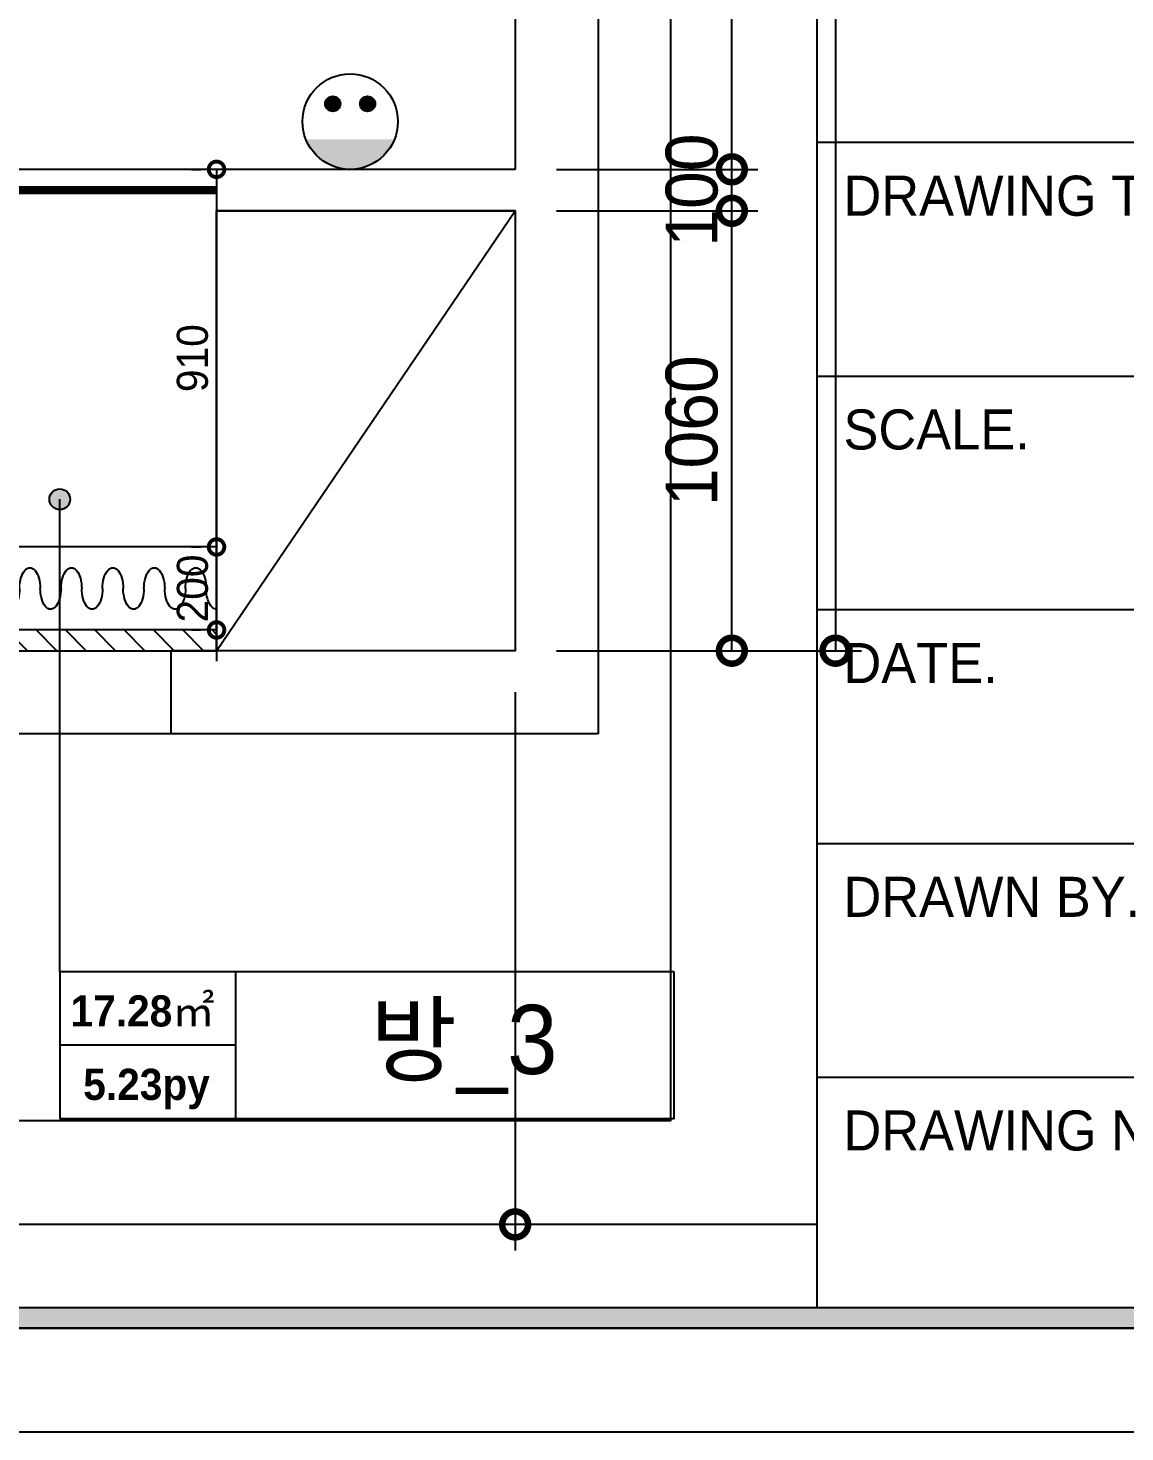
# Model space of a CAD drawing. Header units: inches. Extents: x -53835 to 52744, y -79586 to -50910.
# Drawn here: x 27754 to 30399, y -66260 to -62877 of the extents above; entities that cross this region are included whole.
import ezdxf
from ezdxf.enums import TextEntityAlignment as Align

# ---------------------------------------------------------------- set-up
doc = ezdxf.new("R2010")
doc.units = ezdxf.units.IN
doc.header["$LTSCALE"] = 50
doc.header["$MEASUREMENT"] = 0
doc.linetypes.add('HID', pattern=[2.5, 1.5, -1])
for name, color, linetype in [('0-ELC TEXT', 7, 'Continuous'), ('01. F-소품', 3, 'Continuous'), ('03-TEXT', 3, 'Continuous'), ('06-FUR', 6, 'Continuous'), ('06-LIGHT', 4, 'Continuous'), ('07-DIM WAL', 5, 'Continuous'), ('3.기호.계단선', 30, 'Continuous'), ('FORM(YOURNAME)-1', 1, 'Continuous'), ('FORM(YOURNAME)-11', 1, 'Continuous'), ('도면층2', 2, 'Continuous'), ('도면층4', 4, 'Continuous'), ('설비', 140, 'Continuous')]:
    doc.layers.add(name, color=color, linetype=linetype)
doc.styles.add('YOURNAME', font='HY울릉도M.TTF')
doc.styles.add('넥슨고딕', font='NEXONLv1GothicBold.ttf')
doc.styles.add('스타일1', font='HY울릉도M.TTF')
doc.styles.add('코레일둥고', font='Korail_Round_Gothic_Medium.ttf')
doc.dimstyles.new('30', dxfattribs={"dimscale": 30, "dimtxt": 2.5, "dimasz": 2.5, "dimexe": 1.25, "dimexo": 2, "dimtad": 1, "dimdec": 0, "dimtxsty": '스타일1', "dimblk": 'DOTSMALL', "dimcen": 2.5, "dimclrd": 1, "dimclre": 1, "dimclrt": 2, "dimadec": 0, "dimazin": 0, "dimtfac": 1, "dimtix": 1, "dimtmove": 0, "dimatfit": 3, "dimldrblk": 'DOTSMALL', "dimfxl": 1.25, "dimarcsym": 0})
doc.dimstyles.new('50', dxfattribs={"dimscale": 50, "dimtxt": 2.5, "dimasz": 2.5, "dimexe": 1.25, "dimexo": 2, "dimtad": 1, "dimtxsty": '스타일1', "dimblk": 'DOTSMALL', "dimcen": 2.5, "dimclrd": 1, "dimclre": 1, "dimclrt": 2, "dimadec": 0, "dimazin": 0, "dimtfac": 1, "dimtix": 1, "dimtmove": 0, "dimatfit": 3, "dimldrblk": 'DOTSMALL', "dimfxl": 1.25, "dimarcsym": 0})

# ---------------------------------------------------------------- blocks, each defined once
blk = doc.blocks.new('FORM-ELEVATION')
at = {"layer": 'FORM(YOURNAME)-11'}
h = blk.add_hatch(color=256, dxfattribs=at)
h.dxf.hatch_style = 1
h.paths.add_polyline_path([(-10309, 35708), (71691, 35708), (71691, 35508), (-10309, 35508)])
h.paths.add_polyline_path([(-10309, -21492), (71691, -21492), (71691, -21692), (-10309, -21692)])
at = {"layer": 'Defpoints', "color": 158}
for p, q in [((62481, 35508), (62481, -21492)), ((62481, -20692), (-10309, -20692))]:
    blk.add_line(p, q, dxfattribs=at)
for points in [[(-10309, -21692), (71691, -21692), (71691, 35708), (-10309, 35708)], [(-8309, 33708), (61071, 33708), (61071, -19692), (-8309, -19692)]]:
    blk.add_lwpolyline(points, close=True, dxfattribs=at)
at = {"layer": 'FORM(YOURNAME)-11', "color": 14}
for p, q in [((62481, -10261), (71691, -10261)), ((62481, -12514), (71691, -12514)), ((62481, -14766), (71691, -14766)), ((62481, -17019), (71691, -17019)), ((62481, -19271), (71691, -19271))]:
    blk.add_line(p, q, dxfattribs=at)
at = {"layer": 'FORM(YOURNAME)-11', "color": 250}
blk.add_lwpolyline([(-11309, -22692), (72691, -22692), (72691, 36708), (-11309, 36708)], close=True, dxfattribs=at)
at = {"layer": 'FORM(YOURNAME)-11'}
blk.add_lwpolyline([(-10309, -21492), (71691, -21492), (71691, -21692), (-10309, -21692)], close=True, dxfattribs=at)
at = {"layer": 'FORM(YOURNAME)-11', "color": 14, "style": 'YOURNAME'}
for s, height, p in [('DRAWING TITLE.', 386.14, (62739, -10776)), ('SCALE.', 386.1, (62739, -13029)), ('DATE.', 386.1, (62739, -15281)), ('DRAWN BY.', 386.1, (62739, -17534)), ('DRAWING No.', 386.14, (62739, -19786))]:
    blk.add_text(s, height=height, dxfattribs=at).set_placement(p, align=Align.MIDDLE_LEFT)
at = {"layer": 'FORM(YOURNAME)-11', "color": 3, "style": 'YOURNAME'}
for tag, height, p in [('1', 450, (71041, -1219)), ('2', 450, (71041, -1863)), ('3', 450, (71041, -3150)), ('4', 450, (71041, -5081)), ('5', 515, (71041, -7398)), ('6', 515, (71041, -9650)), ('7', 515, (71041, -11903)), ('8', 515, (71041, -14155)), ('9', 515, (71041, -16408)), ('10', 515, (66791, -18596)), ('11', 515, (71041, -18660)), ('12', 515, (66791, -20848)), ('13', 515, (71041, -20848))]:
    blk.add_attdef(tag, text='', height=height, dxfattribs=at).set_placement(p, align=Align.MIDDLE_RIGHT)
blk = doc.blocks.new('_DOTSMALL')
at = {"color": 0, "linetype": 'ByBlock', "const_width": 0.5}
blk.add_lwpolyline([(-0.0625, 0, 1), (0.0625, 0, 1)], format="xyb", close=True, dxfattribs=at)
blk = doc.blocks.new('*D290')
at = {"layer": '07-DIM WAL', "color": 1, "lineweight": -2, "transparency": 16777216}
for p, q in [((29028.6, -59577), (29763.6, -59577)), ((29701.1, -59577), (29701.1, -64377)), ((29028.6, -64377), (29763.6, -64377))]:
    blk.add_line(p, q, dxfattribs=at)
at = {"layer": 'Defpoints', "color": 0, "transparency": 16777216}
for p in [(28928.6, -59577), (28928.6, -64377), (29701.1, -64377)]:
    blk.add_point(p, dxfattribs=at)
at = {"layer": '07-DIM WAL', "color": 1, "lineweight": -2, "transparency": 16777216, "xscale": 125, "yscale": 125, "zscale": 125}
for p, rotation in [((29701.1, -59577), 90), ((29701.1, -64377), 270)]:
    blk.add_blockref('_DOTSMALL', p, dxfattribs=dict(at, rotation=rotation))
at = {"layer": '07-DIM WAL', "color": 2, "transparency": 16777216, "insert": (29604.8, -61977), "char_height": 125, "attachment_point": 5, "rotation": 90, "style": '스타일1'}
blk.add_mtext('4800', dxfattribs=at)
blk = doc.blocks.new('*D291')
at = {"layer": '07-DIM WAL', "color": 1, "lineweight": -2, "transparency": 16777216}
for p, q in [((29028.6, -63317), (29513.6, -63317)), ((29451.1, -64377), (29451.1, -63317)), ((29028.6, -64377), (29513.6, -64377))]:
    blk.add_line(p, q, dxfattribs=at)
at = {"layer": 'Defpoints', "color": 0, "transparency": 16777216}
for p in [(28928.6, -63317), (29451.1, -63317), (28928.6, -64377)]:
    blk.add_point(p, dxfattribs=at)
at = {"layer": '07-DIM WAL', "color": 1, "lineweight": -2, "transparency": 16777216, "xscale": 125, "yscale": 125, "zscale": 125}
for p, rotation in [((29451.1, -63317), 90), ((29451.1, -64377), 270)]:
    blk.add_blockref('_DOTSMALL', p, dxfattribs=dict(at, rotation=rotation))
at = {"layer": '07-DIM WAL', "color": 2, "transparency": 16777216, "insert": (29354.8, -63847), "char_height": 125, "attachment_point": 5, "rotation": 90, "style": '스타일1'}
blk.add_mtext('1060', dxfattribs=at)
blk = doc.blocks.new('*D292')
at = {"layer": '07-DIM WAL', "color": 1, "lineweight": -2, "transparency": 16777216}
for p, q in [((29451.1, -63442), (29451.1, -63092)), ((29028.6, -63217), (29513.6, -63217)), ((29028.6, -63317), (29513.6, -63317))]:
    blk.add_line(p, q, dxfattribs=at)
at = {"layer": 'Defpoints', "color": 0, "transparency": 16777216}
for p in [(28928.6, -63217), (29451.1, -63217), (28928.6, -63317)]:
    blk.add_point(p, dxfattribs=at)
at = {"layer": '07-DIM WAL', "color": 1, "lineweight": -2, "transparency": 16777216, "xscale": 125, "yscale": 125, "zscale": 125}
for p, rotation in [((29451.1, -63217), 270), ((29451.1, -63317), 90)]:
    blk.add_blockref('_DOTSMALL', p, dxfattribs=dict(at, rotation=rotation))
at = {"layer": '07-DIM WAL', "color": 2, "transparency": 16777216, "insert": (29354.9, -63267), "char_height": 125, "attachment_point": 5, "rotation": 90, "style": '스타일1'}
blk.add_mtext('100', dxfattribs=at)
blk = doc.blocks.new('*D293')
at = {"layer": '07-DIM WAL', "color": 1, "lineweight": -2, "transparency": 16777216}
for p, q in [((29028.6, -59577), (29513.6, -59577)), ((29451.1, -63217), (29451.1, -59577)), ((29028.6, -63217), (29513.6, -63217))]:
    blk.add_line(p, q, dxfattribs=at)
at = {"layer": 'Defpoints', "color": 0, "transparency": 16777216}
for p in [(28928.6, -59577), (29451.1, -59577), (28928.6, -63217)]:
    blk.add_point(p, dxfattribs=at)
at = {"layer": '07-DIM WAL', "color": 1, "lineweight": -2, "transparency": 16777216, "xscale": 125, "yscale": 125, "zscale": 125}
for p, rotation in [((29451.1, -59577), 90), ((29451.1, -63217), 270)]:
    blk.add_blockref('_DOTSMALL', p, dxfattribs=dict(at, rotation=rotation))
at = {"layer": '07-DIM WAL', "color": 2, "transparency": 16777216, "insert": (29354.8, -61397), "char_height": 125, "attachment_point": 5, "rotation": 90, "style": '스타일1'}
blk.add_mtext('3640', dxfattribs=at)
blk = doc.blocks.new('*D294')
at = {"layer": '07-DIM WAL', "color": 1, "lineweight": -2, "transparency": 16777216}
for p, q in [((25488.6, -64477), (25488.6, -65822)), ((28928.6, -64477), (28928.6, -65822)), ((28928.6, -65759.5), (25488.6, -65759.5))]:
    blk.add_line(p, q, dxfattribs=at)
at = {"layer": 'Defpoints', "color": 0, "transparency": 16777216}
for p in [(25488.6, -64377), (28928.6, -64377), (25488.6, -65759.5)]:
    blk.add_point(p, dxfattribs=at)
at = {"layer": '07-DIM WAL', "color": 1, "lineweight": -2, "transparency": 16777216, "xscale": 125, "yscale": 125, "zscale": 125, "rotation": 180}
blk.add_blockref('_DOTSMALL', (25488.6, -65759.5), dxfattribs=at)
at = {"layer": '07-DIM WAL', "color": 1, "lineweight": -2, "transparency": 16777216, "xscale": 125, "yscale": 125, "zscale": 125}
blk.add_blockref('_DOTSMALL', (28928.6, -65759.5), dxfattribs=at)
at = {"layer": '07-DIM WAL', "color": 2, "transparency": 16777216, "insert": (27208.6, -65663.3), "char_height": 125, "attachment_point": 5, "style": '스타일1'}
blk.add_mtext('3440', dxfattribs=at)
blk = doc.blocks.new('vudauseh')
at = {"layer": '도면층2'}
for p, q in [((-36635, -58645.2), (-36635, -65805.2)), ((-36835, -60805.2), (-36835, -64445.2)), ((-37555, -64445.2), (-37555, -64545.2)), ((-36835, -64445.2), (-37555, -64445.2)), ((-36835, -64545.2), (-37555, -64545.2)), ((-36835, -64545.2), (-36835, -65605.2)), ((-36835, -65605.2), (-37665, -65605.2)), ((-37665, -65605.2), (-37665, -65805.2)), ((-36635, -65805.2), (-37665, -65805.2))]:
    blk.add_line(p, q, dxfattribs=at)
at = {"layer": '도면층4'}
blk.add_lwpolyline([(-37665, -65805.2), (-40275, -65805.2), (-40275, -65605.2), (-37665, -65605.2)], close=True, dxfattribs=at)
blk = doc.blocks.new('cjswjdehds')
at = {"layer": '3.기호.계단선'}
h = blk.add_hatch(dxfattribs=at)
h.set_pattern_fill('_USER', color=8, scale=50, angle=135, pattern_type=0)
h.set_pattern_definition([(135, (21500, 0), (-35.35534, -35.35534), [])])
h.paths.add_polyline_path([(28208.6, -64327), (25488.6, -64327), (25488.6, -64377), (28208.6, -64377)])
at = {"layer": '06-FUR', "color": 8}
blk.add_line((28208.6, -64377), (28928.6, -63317), dxfattribs=at)
blk.add_lwpolyline([(28208.6, -63317), (28928.6, -63317), (28928.6, -64377), (28208.6, -64377)], close=True, dxfattribs=at)
at = {"layer": '3.기호.계단선', "color": 8}
blk.add_lwpolyline([(28208.6, -64327), (25488.6, -64327), (25488.6, -64377), (28208.6, -64377)], close=True, dxfattribs=at)
blk.add_blockref('vudauseh', (65763.6, 1228.2))
blk = doc.blocks.new('FFSFDF')
at = {"layer": '01. F-소품'}
blk.add_hatch(color=8, dxfattribs=at).paths.add_polyline_path([(1567672.9, 1746751.1), (1567679.9, 1746744.1), (1567715.3, 1746779.4), (1567679.9, 1746814.8), (1567672.9, 1746807.7), (1567701.2, 1746779.4)])
at = {"layer": '01. F-소품', "color": 8}
for p, q in [((1567672.9, 1746807.7), (1567679.9, 1746814.8)), ((1567474.8, 1746779.4), (1567701.2, 1746779.4)), ((1567672.9, 1746751.1), (1567679.9, 1746744.1))]:
    blk.add_line(p, q, dxfattribs=at)
for points in [[(1567672.9, 1746807.7), (1567701.2, 1746779.4), (1567672.9, 1746751.1)], [(1567679.9, 1746814.8), (1567715.3, 1746779.4), (1567679.9, 1746744.1)]]:
    blk.add_lwpolyline(points, dxfattribs=at)
for centre, start_param, end_param in [((1566799.8, 1746779.4), 1.570796, 4.712389), ((1566899.8, 1746779.4), 1.570796, 4.712389), ((1566999.8, 1746779.4), 1.570796, 4.712389), ((1567099.8, 1746779.4), 1.570796, 4.712389), ((1567199.8, 1746779.4), 1.570796, 4.712389), ((1567299.8, 1746779.4), 1.570796, 4.712389), ((1567399.8, 1746779.4), 1.570796, 4.712389), ((1566749.8, 1746779.4), 6.283185, 7.853982), ((1566849.8, 1746779.4), 4.712389, 7.853982), ((1566949.8, 1746779.4), 4.712389, 7.853982), ((1567049.8, 1746779.4), 4.712389, 7.853982), ((1567149.8, 1746779.4), 4.712389, 7.853982), ((1567249.8, 1746779.4), 4.712389, 7.853982), ((1567349.8, 1746779.4), 4.712389, 7.853982), ((1567449.8, 1746779.4), 4.712389, 7.853982)]:
    blk.add_ellipse(centre, major_axis=(0, -50), ratio=0.5, start_param=start_param, end_param=end_param, dxfattribs=at)
blk = doc.blocks.new('*D348')
at = {"layer": '07-DIM WAL', "color": 1, "lineweight": -2, "transparency": 16777216}
for p, q in [((28148.6, -63217), (28171.1, -63217)), ((28208.6, -63217), (28208.6, -64127)), ((28148.6, -64127), (28171.1, -64127))]:
    blk.add_line(p, q, dxfattribs=at)
at = {"layer": 'Defpoints', "color": 0, "transparency": 16777216}
for p in [(28208.6, -63217), (28208.6, -64127), (28208.6, -64127)]:
    blk.add_point(p, dxfattribs=at)
at = {"layer": '07-DIM WAL', "color": 1, "lineweight": -2, "transparency": 16777216, "xscale": 75, "yscale": 75, "zscale": 75}
for p, rotation in [((28208.6, -63217), 90), ((28208.6, -64127), 270)]:
    blk.add_blockref('_DOTSMALL', p, dxfattribs=dict(at, rotation=rotation))
at = {"layer": '07-DIM WAL', "color": 2, "transparency": 16777216, "insert": (28150.8, -63672), "char_height": 75, "attachment_point": 5, "rotation": 90, "style": '스타일1'}
blk.add_mtext('910', dxfattribs=at)
blk = doc.blocks.new('*D349')
at = {"layer": '07-DIM WAL', "color": 1, "lineweight": -2, "transparency": 16777216}
for p, q in [((28208.6, -64052), (28208.6, -64402)), ((28148.6, -64127), (28171.1, -64127)), ((28148.6, -64327), (28171.1, -64327))]:
    blk.add_line(p, q, dxfattribs=at)
at = {"layer": 'Defpoints', "color": 0, "transparency": 16777216}
for p in [(28208.6, -64127), (28208.6, -64327), (28208.6, -64327)]:
    blk.add_point(p, dxfattribs=at)
at = {"layer": '07-DIM WAL', "color": 1, "lineweight": -2, "transparency": 16777216, "xscale": 75, "yscale": 75, "zscale": 75}
for p, rotation in [((28208.6, -64127), 270), ((28208.6, -64327), 90)]:
    blk.add_blockref('_DOTSMALL', p, dxfattribs=dict(at, rotation=rotation))
at = {"layer": '07-DIM WAL', "color": 2, "transparency": 16777216, "insert": (28150.9, -64227), "char_height": 75, "attachment_point": 5, "rotation": 90, "style": '스타일1'}
blk.add_mtext('200', dxfattribs=at)
blk = doc.blocks.new('ZHSTP')
at = {"layer": '설비'}
h = blk.add_hatch(color=10, dxfattribs=at)
edge = h.paths.add_edge_path()
edge.add_arc((19460.2, -67971.4), 18.3, 0, 360)
h = blk.add_hatch(color=10, dxfattribs=at)
edge = h.paths.add_edge_path()
edge.add_arc((19544.2, -67971.4), 18.3, 0, 360)
h = blk.add_hatch(color=10, dxfattribs=at)
edge = h.paths.add_edge_path()
edge.add_line((19608.9, -68057.4), (19395.5, -68057.4))
edge.add_ellipse((19502.2, -68014.4), major_axis=(81.3, 81.3), ratio=1, start_angle=156.9578, end_angle=293.0422)
at = {"layer": '설비', "color": 10}
for centre, radius in [((19502.2, -68014.4), 115), ((19460.2, -67971.4), 18.3), ((19544.2, -67971.4), 18.3)]:
    blk.add_circle(centre, radius, dxfattribs=at)

msp = doc.modelspace()

# ---------------------------------------------------------------- hatches: boundary and pattern name
at = {"layer": '0-ELC TEXT'}
h = msp.add_hatch(color=256, dxfattribs=at)
h.dxf.hatch_style = 1
edge = h.paths.add_edge_path()
edge.add_arc((27830.536, -64012.044), 25, 270, 630)
h = msp.add_hatch(color=256, dxfattribs=at)
h.dxf.hatch_style = 1
edge = h.paths.add_edge_path()
edge.add_arc((27830.536, -64012.044), 25, 270, 630)

# ---------------------------------------------------------------- linework, layer by layer
for p, q in [((27830.536, -65150.743), (27830.536, -64012.044)), ((28255.228, -65504.502), (28255.228, -65150.743)), ((28255.228, -65327.623), (27830.536, -65327.623))]:
    msp.add_line(p, q, dxfattribs=at)
msp.add_lwpolyline([(29312.431, -65150.743), (27830.536, -65150.743), (27830.536, -65504.502), (29312.431, -65504.502)], close=True, dxfattribs=at)
msp.add_circle((27830.536, -64012.044), 25, dxfattribs=at)
msp.add_circle((27830.536, -64012.044), 25, dxfattribs=at)
at = {"layer": '06-LIGHT'}
msp.add_line((28208.631, -63217.002), (25328.631, -63217.002), dxfattribs=at)
at = {"layer": '06-LIGHT', "color": 10, "linetype": 'HID', "const_width": 20}
msp.add_lwpolyline([(28208.631, -63267.002), (25328.631, -63267.002)], dxfattribs=at)
at = {"layer": '06-LIGHT'}
msp.add_lwpolyline([(28208.631, -64327.002), (28208.631, -64127.002), (25488.631, -64127.002)], dxfattribs=at)

# ---------------------------------------------------------------- block references
msp.add_blockref('cjswjdehds', (0, 0))
at = {"color": 0, "xscale": -1}
msp.add_blockref('FFSFDF', (1594958.394, -1811006.431), dxfattribs=at)
at = {"layer": '07-DIM WAL'}
msp.add_blockref('ZHSTP', (9028.647, 4912.385), dxfattribs=at)
at = {"layer": 'FORM(YOURNAME)-1', "xscale": 0.2500000000000001, "yscale": 0.2500000000000001, "zscale": 0.2500000000000001}
msp.add_blockref('FORM-ELEVATION', (14035.543, -60586.552), dxfattribs=at)

# ---------------------------------------------------------------- texts
at = {"layer": '03-TEXT'}
for s, height, style, p in [('17.28㎡', 75, '넥슨고딕', (28030.358, -65282.537)), ('방_3', 166.6667, '코레일둥고', (28804.844, -65397.043)), ('5.23py', 75, '넥슨고딕', (28039.828, -65459.417))]:
    msp.add_text(s, height=height, dxfattribs=dict(at, style=style)).set_placement(p, align=Align.CENTER)

# ---------------------------------------------------------------- dimensions: what is measured, and where the dimension line sits
at = {"layer": '07-DIM WAL'}
for base, p1, p2, angle, dimstyle, picture, middle in [((29701.131, -64377.002), (28928.631, -59577.002), (28928.631, -64377.002), 90, '50', '*D290', (29604.801, -61977.002)), ((29451.131, -59577.002), (28928.631, -63217.002), (28928.631, -59577.002), 90, '50', '*D293', (29354.801, -61397.002)), ((29451.131, -63217.002), (28928.631, -63317.002), (28928.631, -63217.002), 90, '50', '*D292', (29354.884, -63267.002)), ((28208.631, -64127.002), (28208.631, -63217.002), (28208.631, -64127.002), 90, '30', '*D348', (28150.833, -63672.002)), ((29451.131, -63317.002), (28928.631, -64377.002), (28928.631, -63317.002), 90, '50', '*D291', (29354.801, -63847.002)), ((28208.631, -64327.002), (28208.631, -64127.002), (28208.631, -64327.002), 90, '30', '*D349', (28150.883, -64227.002)), ((25488.631, -65759.502), (28928.631, -64377.002), (25488.631, -64377.002), 180, '50', '*D294', (27208.631, -65663.255))]:
    dim = msp.add_linear_dim(base=base, p1=p1, p2=p2, angle=angle, dimstyle=dimstyle, dxfattribs=at)
    dim.commit()
    dim.dimension.update_dxf_attribs({"geometry": picture, "text_midpoint": middle})

doc.saveas('drawing.dxf')
